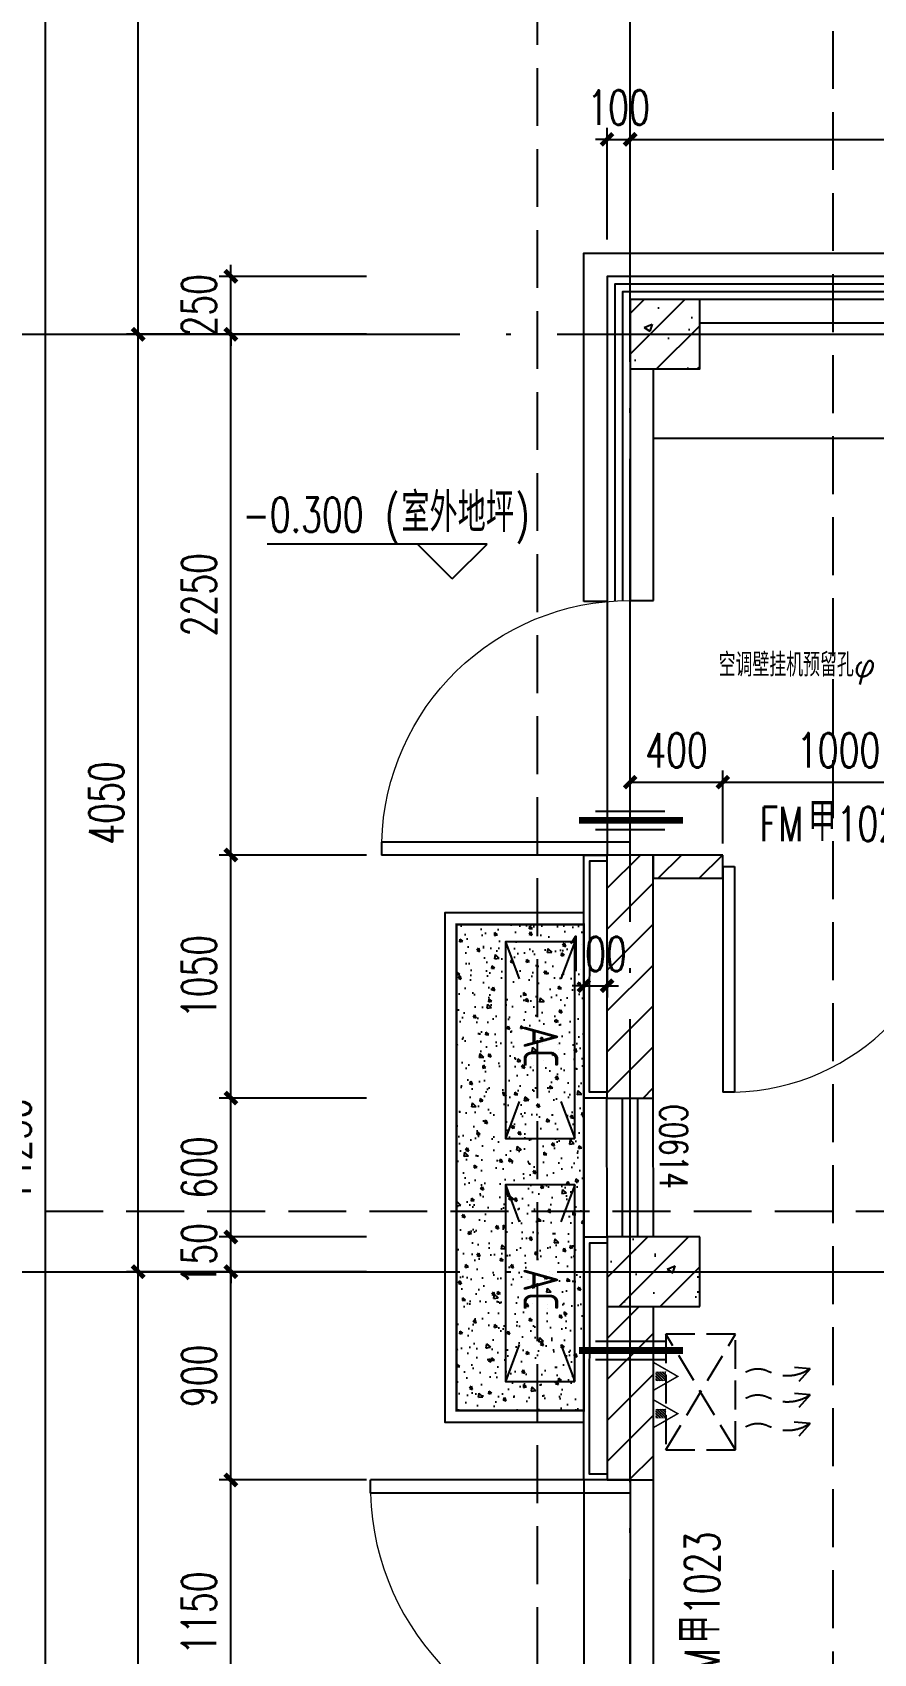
# Model space of a CAD drawing. Extents: x -1313754 to 847533, y 489853 to 941203.
# Drawn here: x -115035 to -111404, y 714020 to 721024 of the extents above; entities that cross this region are included whole.
import ezdxf

# ---------------------------------------------------------------- set-up
doc = ezdxf.new("R2010")
doc.units = 0
doc.header["$LTSCALE"] = 1000
doc.header["$MEASUREMENT"] = 0
for name, pattern in [('124-SF$0$DASH', [0.35, 0.25, -0.1]), ('DASH', [0.35, 0.25, -0.1]), ('DOTE', [2.42, 2, -0.2, 0.02, -0.2])]:
    doc.linetypes.add(name, pattern=pattern)
doc.layers.get('Defpoints').update_dxf_attribs({"color": 210})
for name, color, linetype in [('124-SF$0$J_EQPM_SMAL(空调室内外机)', 1, 'Continuous'), ('A-AXIS-D', 1, 'Continuous'), ('A-AXIS-DOTE', 14, 'DOTE'), ('A-AXIS-DP', 126, 'Continuous'), ('A-AXIS-ELEV', 4, 'Continuous'), ('A-AXIS-SYMB', 3, 'Continuous'), ('A-CURTAIN', 134, 'Continuous'), ('A-FURN', 55, 'Continuous'), ('A-HATCH-1', 252, 'Continuous'), ('A-HRAIL', 173, 'Continuous'), ('A-LIN-V', 9, 'Continuous'), ('A-STAIR', 150, 'Continuous'), ('A-TEXT', 61, 'Continuous'), ('A-WINDOW', 140, 'Continuous'), ('A-防火门', 1, 'Continuous'), ('AS-COLN', 6, 'Continuous'), ('AS-WALL', 40, 'Continuous'), ('J_HOLE(洞)', 3, 'Continuous'), ('PUB_HATCH', 8, 'Continuous'), ('PUB_TEXT', 7, 'Continuous'), ('SB_ZF消火栓', 10, 'Continuous'), ('面积线', 11, 'Continuous')]:
    doc.layers.add(name, color=color, linetype=linetype)
doc.styles.add('124-SF$0$标准层住户$0$DIM_FONT', font='', dxfattribs={"width": 0.6})
doc.styles.add('_SIMPLEX', font='@TSSDENG', dxfattribs={"width": 0.75, "bigfont": '@TSSDCHN'})
doc.styles.add('_TCH_DIM', font='SIMPLEX', dxfattribs={"bigfont": 'GBCBIG'})
doc.styles.add('_TCH_DIM_T3', font='SIMPLEX', dxfattribs={"width": 0.705882, "bigfont": 'GBCBIG'})
doc.styles.add('_TCH_SPACE', font='SIMPLEX', dxfattribs={"height": 5, "bigfont": 'GBCBIG'})
doc.styles.add('_TCH_WINDOW', font='SIMPLEX', dxfattribs={"height": 3.5, "bigfont": 'GBCBIG'})
doc.styles.get('124-SF$0$标准层住户$0$DIM_FONT').set_extended_font_data('NSimSun')
doc.dimstyles.new('_TCH_ARCH&&50', dxfattribs={"dimtxt": 148.75, "dimasz": 50, "dimexe": 50, "dimexo": 50, "dimgap": 63.125, "dimtad": 1, "dimdec": 0, "dimzin": 0, "dimdsep": 46, "dimtxsty": '_TCH_DIM_T3', "dimblk": 'ARCHTICK', "dimcen": 0.09, "dimclrt": 7, "dimazin": 2, "dimtfac": 1, "dimtdec": 0, "dimtix": 1, "dimtmove": 2, "dimatfit": 3, "dimfxl": 0, "dimtolj": 1, "dimtzin": 0, "dimarcsym": 0})
pattern_1 = [(45, (0, 0), (-88.388348, 88.388348), []), (50, (0, 0), (358.63009, -31.37607), [37.5, -412.5]), (355, (0, 0), (-69.37567, 376.09607), [30, -330]), (100.4514, (29.9, -2.6), (289.2547, 344.71977), [31.8701, -350.57106]), (46.1842, (0, 100), (533.62052, -82.7595), [56.25, -618.75]), (96.6356, (44.47, 93.1), (467.33135, 487.05894), [47.80514, -525.8565]), (351.1842, (0, 100), (467.33097, 487.0593), [45, -495]), (21, (50, 75), (298.45353, -201.30945), [37.5, -412.5]), (326, (50, 75), (121.65767, 362.57502), [30, -330]), (71.4514, (74.87, 58.22), (420.11131, 161.26525), [31.8701, -350.57106]), (37.5, (0, 0), (6.079928, 166.446927), [0, -326, 0, -335, 0, -331.25]), (7.5, (0, 0), (131.53477, 197.205856), [0, -191, 0, -318.5, 0, -126.25]), (327.5, (-111.5, 0), (266.911218, -11.277436), [0, -125, 0, -390, 0, -517.5]), (317.5, (-161.5, 0), (291.593085, 50.05249), [0, -162.5, 0, -259, 0, -367.5])]
pattern_2 = [(45, (0, 89.76), (-88.388383, 88.388383), [])]

# ---------------------------------------------------------------- blocks, each defined once
blk = doc.blocks.new('_ArchTick')
at = {"color": 0, "linetype": 'ByBlock', "const_width": 0.4}
blk.add_lwpolyline([(-0.5, -0.5), (0.5, 0.5)], dxfattribs=at)
blk = doc.blocks.new('*D1448')
at = {"layer": 'A-AXIS-D', "color": 0, "lineweight": -2}
for p, q in [((106744.2, -89149.7), (106108.2, -89149.7)), ((106158.2, -94549.7), (106158.2, -89149.7)), ((106744.2, -94549.7), (106108.2, -94549.7))]:
    blk.add_line(p, q, dxfattribs=at)
at = {"layer": 'Defpoints', "color": 0}
for p in [(106158.2, -89149.7), (106794.2, -89149.7), (106794.2, -94549.7)]:
    blk.add_point(p, dxfattribs=at)
at = {"layer": 'A-AXIS-D', "color": 0, "lineweight": -2, "xscale": 50, "yscale": 50, "zscale": 50}
for p, rotation in [((106158.2, -89149.7), 90), ((106158.2, -94549.7), 270)]:
    blk.add_blockref('_ArchTick', p, dxfattribs=dict(at, rotation=rotation))
at = {"layer": 'A-AXIS-D', "color": 7, "insert": (106020.7, -91849.7), "char_height": 148.75, "attachment_point": 5, "rotation": 90, "style": '_TCH_DIM_T3'}
blk.add_mtext('\\A1;5400', dxfattribs=at)
blk = doc.blocks.new('*D1449')
at = {"layer": 'A-AXIS-D', "color": 0, "lineweight": -2}
for p, q in [((106744.2, -85100), (106108.2, -85100)), ((106158.2, -89149.7), (106158.2, -85100)), ((106744.2, -89149.7), (106108.2, -89149.7))]:
    blk.add_line(p, q, dxfattribs=at)
at = {"layer": 'Defpoints', "color": 0}
for p in [(106158.2, -85100), (106794.2, -85100), (106794.2, -89149.7)]:
    blk.add_point(p, dxfattribs=at)
at = {"layer": 'A-AXIS-D', "color": 0, "lineweight": -2, "xscale": 50, "yscale": 50, "zscale": 50}
for p, rotation in [((106158.2, -85100), 90), ((106158.2, -89149.7), 270)]:
    blk.add_blockref('_ArchTick', p, dxfattribs=dict(at, rotation=rotation))
at = {"layer": 'A-AXIS-D', "color": 7, "insert": (106020.7, -87124.8), "char_height": 148.75, "attachment_point": 5, "rotation": 90, "style": '_TCH_DIM_T3'}
blk.add_mtext('\\A1;4050', dxfattribs=at)
blk = doc.blocks.new('*D1450')
at = {"layer": 'A-AXIS-D', "color": 0, "lineweight": -2}
for p, q in [((106744.2, -81500), (106108.2, -81500)), ((106158.2, -85100), (106158.2, -81500)), ((106744.2, -85100), (106108.2, -85100))]:
    blk.add_line(p, q, dxfattribs=at)
at = {"layer": 'Defpoints', "color": 0}
for p in [(106158.2, -81500), (106794.2, -81500), (106794.2, -85100)]:
    blk.add_point(p, dxfattribs=at)
at = {"layer": 'A-AXIS-D', "color": 0, "lineweight": -2, "xscale": 50, "yscale": 50, "zscale": 50}
for p, rotation in [((106158.2, -81500), 90), ((106158.2, -85100), 270)]:
    blk.add_blockref('_ArchTick', p, dxfattribs=dict(at, rotation=rotation))
at = {"layer": 'A-AXIS-D', "color": 7, "insert": (106020.7, -83300), "char_height": 148.75, "attachment_point": 5, "rotation": 90, "style": '_TCH_DIM_T3'}
blk.add_mtext('\\A1;3600', dxfattribs=at)
blk = doc.blocks.new('*D1455')
at = {"layer": 'A-AXIS-D', "color": 0, "lineweight": -2}
for p, q in [((106744.2, -81500), (105708.2, -81500)), ((105758.2, -95749.7), (105758.2, -81500)), ((106744.2, -95749.7), (105708.2, -95749.7))]:
    blk.add_line(p, q, dxfattribs=at)
at = {"layer": 'Defpoints', "color": 0}
for p in [(105758.2, -81500), (106794.2, -81500), (106794.2, -95749.7)]:
    blk.add_point(p, dxfattribs=at)
at = {"layer": 'A-AXIS-D', "color": 0, "lineweight": -2, "xscale": 50, "yscale": 50, "zscale": 50}
for p, rotation in [((105758.2, -81500), 90), ((105758.2, -95749.7), 270)]:
    blk.add_blockref('_ArchTick', p, dxfattribs=dict(at, rotation=rotation))
at = {"layer": 'A-AXIS-D', "color": 7, "insert": (105620.7, -88624.8), "char_height": 148.75, "attachment_point": 5, "rotation": 90, "style": '_TCH_DIM_T3'}
blk.add_mtext('\\A1;14250', dxfattribs=at)
blk = doc.blocks.new('落地式室内空调机')
at = {"layer": '124-SF$0$J_EQPM_SMAL(空调室内外机)', "linetype": '124-SF$0$DASH', "ltscale": 0.5}
for p, q in [((2038876.7, 1699041.9), (2038935.3, 1699005.9)), ((2038876.7, 1699041.9), (2038883, 1698969.2)), ((2039165.3, 1698387.9), (2039224.9, 1698968)), ((2038809.1, 1698951.6), (2038867.7, 1698915.6)), ((2038809.1, 1698951.6), (2038815.4, 1698878.9)), ((2038735.1, 1698852.8), (2038793.7, 1698816.7)), ((2038735.1, 1698852.8), (2038741.4, 1698780.1)), ((2038925.2, 1698567.7), (2039465, 1698788.2))]:
    blk.add_line(p, q, dxfattribs=at)
for points in [[(2038876.7, 1699041.9, 0.271625), (2039010.5, 1698925.8, -0.270768), (2039090.4, 1698864.6, -2.019514)], [(2038809.1, 1698951.6, 0.271625), (2038942.9, 1698835.5, -0.270768), (2039022.7, 1698774.3, -2.019513)], [(2038735.1, 1698852.8, 0.271625), (2038868.9, 1698736.7, -0.270768), (2038948.8, 1698675.5, -2.019511)]]:
    blk.add_lwpolyline(points, format="xyb", dxfattribs=at)
blk.add_lwpolyline([(2039224.9, 1698968), (2039465, 1698788.2), (2039165.3, 1698387.9), (2038925.2, 1698567.7)], close=True, dxfattribs=at)
at = {"style": '124-SF$0$标准层住户$0$DIM_FONT', "text_generation_flag": 4, "width": 0.8, "flags": 9}
for tag in ['XSIZE', 'YSIZE']:
    blk.add_attdef(tag, (2039464.7, 1698787.8), '', height=0.5, rotation=143.17644, dxfattribs=at)
blk = doc.blocks.new('空调留洞')
at = {"layer": 'J_HOLE(洞)', "color": 3, "ltscale": 0.6}
for p, q in [((343778.1, 111937), (344078.1, 111937)), ((343778.1, 111857), (344078.1, 111857))]:
    blk.add_line(p, q, dxfattribs=at)
at = {"layer": 'J_HOLE(洞)', "color": 3, "linetype": 'DASH', "ltscale": 0.6, "const_width": 30}
blk.add_lwpolyline([(343706.7, 111897), (344156.7, 111897)], dxfattribs=at)
blk = doc.blocks.new('34343')
at = {"layer": 'A-HRAIL', "rotation": 90}
blk.add_blockref('空调留洞', (427516, 51595.8), dxfattribs=at)
blk = doc.blocks.new('*D2589')
at = {"layer": 'A-AXIS-DP', "color": 0, "lineweight": -2}
for p, q in [((-113592.2, 613020.3), (-114228.2, 613020.3)), ((-114178.2, 611870.3), (-114178.2, 613020.3)), ((-113592.2, 611870.3), (-114228.2, 611870.3))]:
    blk.add_line(p, q, dxfattribs=at)
at = {"layer": 'Defpoints', "color": 0, "ltscale": 500}
for p in [(-114178.2, 613020.3), (-113542.2, 613020.3), (-113542.2, 611870.3)]:
    blk.add_point(p, dxfattribs=at)
at = {"layer": 'A-AXIS-DP', "color": 0, "lineweight": -2, "ltscale": 500, "xscale": 50, "yscale": 50, "zscale": 50}
for p, rotation in [((-114178.2, 613020.3), 90), ((-114178.2, 611870.3), 270)]:
    blk.add_blockref('_ArchTick', p, dxfattribs=dict(at, rotation=rotation))
at = {"layer": 'A-AXIS-DP', "color": 7, "ltscale": 500, "insert": (-114315.7, 612445.3), "char_height": 148.75, "attachment_point": 5, "rotation": 90, "style": '_TCH_DIM_T3'}
blk.add_mtext('\\A1;1150', dxfattribs=at)
blk = doc.blocks.new('*D2590')
at = {"layer": 'A-AXIS-DP', "color": 0, "lineweight": -2}
for p, q in [((-113592.2, 613920.3), (-114228.2, 613920.3)), ((-114178.2, 613020.3), (-114178.2, 613920.3)), ((-113592.2, 613020.3), (-114228.2, 613020.3))]:
    blk.add_line(p, q, dxfattribs=at)
at = {"layer": 'Defpoints', "color": 0, "ltscale": 500}
for p in [(-114178.2, 613920.3), (-113542.2, 613920.3), (-113542.2, 613020.3)]:
    blk.add_point(p, dxfattribs=at)
at = {"layer": 'A-AXIS-DP', "color": 0, "lineweight": -2, "ltscale": 500, "xscale": 50, "yscale": 50, "zscale": 50}
for p, rotation in [((-114178.2, 613920.3), 90), ((-114178.2, 613020.3), 270)]:
    blk.add_blockref('_ArchTick', p, dxfattribs=dict(at, rotation=rotation))
at = {"layer": 'A-AXIS-DP', "color": 7, "ltscale": 500, "insert": (-114315.7, 613470.3), "char_height": 148.75, "attachment_point": 5, "rotation": 90, "style": '_TCH_DIM_T3'}
blk.add_mtext('\\A1;900', dxfattribs=at)
blk = doc.blocks.new('*D2591')
at = {"layer": 'A-AXIS-DP', "color": 0, "lineweight": -2}
for p, q in [((-114178.2, 614070.3), (-114178.2, 614120.3)), ((-113592.2, 614070.3), (-114228.2, 614070.3)), ((-114178.2, 613920.3), (-114178.2, 614070.3)), ((-113592.2, 613920.3), (-114228.2, 613920.3)), ((-114178.2, 613920.3), (-114178.2, 613870.3))]:
    blk.add_line(p, q, dxfattribs=at)
at = {"layer": 'Defpoints', "color": 0, "ltscale": 500}
for p in [(-114178.2, 614070.3), (-113542.2, 614070.3), (-113542.2, 613920.3)]:
    blk.add_point(p, dxfattribs=at)
at = {"layer": 'A-AXIS-DP', "color": 0, "lineweight": -2, "ltscale": 500, "xscale": 50, "yscale": 50, "zscale": 50}
for p, rotation in [((-114178.2, 614070.3), 270), ((-114178.2, 613920.3), 90)]:
    blk.add_blockref('_ArchTick', p, dxfattribs=dict(at, rotation=rotation))
at = {"layer": 'A-AXIS-DP', "color": 7, "ltscale": 500, "insert": (-114315.7, 613995.3), "char_height": 148.75, "attachment_point": 5, "rotation": 90, "style": '_TCH_DIM_T3'}
blk.add_mtext('\\A1;150', dxfattribs=at)
blk = doc.blocks.new('*D2592')
at = {"layer": 'A-AXIS-DP', "color": 0, "lineweight": -2}
for p, q in [((-113592.2, 614670.3), (-114228.2, 614670.3)), ((-114178.2, 614070.3), (-114178.2, 614670.3)), ((-113592.2, 614070.3), (-114228.2, 614070.3))]:
    blk.add_line(p, q, dxfattribs=at)
at = {"layer": 'Defpoints', "color": 0, "ltscale": 500}
for p in [(-114178.2, 614670.3), (-113542.2, 614670.3), (-113542.2, 614070.3)]:
    blk.add_point(p, dxfattribs=at)
at = {"layer": 'A-AXIS-DP', "color": 0, "lineweight": -2, "ltscale": 500, "xscale": 50, "yscale": 50, "zscale": 50}
for p, rotation in [((-114178.2, 614670.3), 90), ((-114178.2, 614070.3), 270)]:
    blk.add_blockref('_ArchTick', p, dxfattribs=dict(at, rotation=rotation))
at = {"layer": 'A-AXIS-DP', "color": 7, "ltscale": 500, "insert": (-114315.7, 614370.3), "char_height": 148.75, "attachment_point": 5, "rotation": 90, "style": '_TCH_DIM_T3'}
blk.add_mtext('\\A1;600', dxfattribs=at)
blk = doc.blocks.new('*D2593')
at = {"layer": 'A-AXIS-DP', "color": 0, "lineweight": -2}
for p, q in [((-113592.2, 615720.3), (-114228.2, 615720.3)), ((-114178.2, 614670.3), (-114178.2, 615720.3)), ((-113592.2, 614670.3), (-114228.2, 614670.3))]:
    blk.add_line(p, q, dxfattribs=at)
at = {"layer": 'Defpoints', "color": 0, "ltscale": 500}
for p in [(-114178.2, 615720.3), (-113542.2, 615720.3), (-113542.2, 614670.3)]:
    blk.add_point(p, dxfattribs=at)
at = {"layer": 'A-AXIS-DP', "color": 0, "lineweight": -2, "ltscale": 500, "xscale": 50, "yscale": 50, "zscale": 50}
for p, rotation in [((-114178.2, 615720.3), 90), ((-114178.2, 614670.3), 270)]:
    blk.add_blockref('_ArchTick', p, dxfattribs=dict(at, rotation=rotation))
at = {"layer": 'A-AXIS-DP', "color": 7, "ltscale": 500, "insert": (-114315.7, 615195.3), "char_height": 148.75, "attachment_point": 5, "rotation": 90, "style": '_TCH_DIM_T3'}
blk.add_mtext('\\A1;1050', dxfattribs=at)
blk = doc.blocks.new('*D2594')
at = {"layer": 'A-AXIS-DP', "color": 0, "lineweight": -2}
for p, q in [((-113592.2, 617970), (-114228.2, 617970)), ((-114178.2, 615720.3), (-114178.2, 617970)), ((-113592.2, 615720.3), (-114228.2, 615720.3))]:
    blk.add_line(p, q, dxfattribs=at)
at = {"layer": 'Defpoints', "color": 0, "ltscale": 500}
for p in [(-114178.2, 617970), (-113542.2, 617970), (-113542.2, 615720.3)]:
    blk.add_point(p, dxfattribs=at)
at = {"layer": 'A-AXIS-DP', "color": 0, "lineweight": -2, "ltscale": 500, "xscale": 50, "yscale": 50, "zscale": 50}
for p, rotation in [((-114178.2, 617970), 90), ((-114178.2, 615720.3), 270)]:
    blk.add_blockref('_ArchTick', p, dxfattribs=dict(at, rotation=rotation))
at = {"layer": 'A-AXIS-DP', "color": 7, "ltscale": 500, "insert": (-114315.7, 616845.2), "char_height": 148.75, "attachment_point": 5, "rotation": 90, "style": '_TCH_DIM_T3'}
blk.add_mtext('\\A1;2250', dxfattribs=at)
blk = doc.blocks.new('*D2595')
at = {"layer": 'A-AXIS-DP', "color": 0, "lineweight": -2}
for p, q in [((-114178.2, 618220.3), (-114178.2, 618270.3)), ((-113592.2, 618220.3), (-114228.2, 618220.3)), ((-114178.2, 617970), (-114178.2, 618220.3)), ((-113592.2, 617970), (-114228.2, 617970)), ((-114178.2, 617970), (-114178.2, 617920))]:
    blk.add_line(p, q, dxfattribs=at)
at = {"layer": 'Defpoints', "color": 0, "ltscale": 500}
for p in [(-114178.2, 618220.3), (-113542.2, 618220.3), (-113542.2, 617970)]:
    blk.add_point(p, dxfattribs=at)
at = {"layer": 'A-AXIS-DP', "color": 0, "lineweight": -2, "ltscale": 500, "xscale": 50, "yscale": 50, "zscale": 50}
for p, rotation in [((-114178.2, 618220.3), 270), ((-114178.2, 617970), 90)]:
    blk.add_blockref('_ArchTick', p, dxfattribs=dict(at, rotation=rotation))
at = {"layer": 'A-AXIS-DP', "color": 7, "ltscale": 500, "insert": (-114315.7, 618095.2), "char_height": 148.75, "attachment_point": 5, "rotation": 90, "style": '_TCH_DIM_T3'}
blk.add_mtext('\\A1;250', dxfattribs=at)
blk = doc.blocks.new('*D2598')
at = {"layer": 'A-AXIS-DP', "color": 0, "lineweight": -2}
for p, q in [((-112454.2, 618380.3), (-112454.2, 618862.3)), ((-112454.2, 618812.3), (-107954.2, 618812.3)), ((-107954.2, 618380.3), (-107954.2, 618862.3))]:
    blk.add_line(p, q, dxfattribs=at)
at = {"layer": 'Defpoints', "color": 0, "ltscale": 500}
for p in [(-107954.2, 618812.3), (-112454.2, 618330.3), (-107954.2, 618330.3)]:
    blk.add_point(p, dxfattribs=at)
at = {"layer": 'A-AXIS-DP', "color": 0, "lineweight": -2, "ltscale": 500, "xscale": 50, "yscale": 50, "zscale": 50, "rotation": 180}
blk.add_blockref('_ArchTick', (-112454.2, 618812.3), dxfattribs=at)
at = {"layer": 'A-AXIS-DP', "color": 0, "lineweight": -2, "ltscale": 500, "xscale": 50, "yscale": 50, "zscale": 50}
blk.add_blockref('_ArchTick', (-107954.2, 618812.3), dxfattribs=at)
at = {"layer": 'A-AXIS-DP', "color": 7, "ltscale": 500, "insert": (-110204.2, 618949.8), "char_height": 148.75, "attachment_point": 5, "style": '_TCH_DIM_T3'}
blk.add_mtext('\\A1;4500', dxfattribs=at)
blk = doc.blocks.new('*D2599')
at = {"layer": 'A-AXIS-DP', "color": 0, "lineweight": -2}
for p, q in [((-112554.2, 618812.3), (-112604.2, 618812.3)), ((-112554.2, 618380.3), (-112554.2, 618862.3)), ((-112554.2, 618812.3), (-112454.2, 618812.3)), ((-112454.2, 618380.3), (-112454.2, 618862.3)), ((-112454.2, 618812.3), (-112404.2, 618812.3))]:
    blk.add_line(p, q, dxfattribs=at)
at = {"layer": 'Defpoints', "color": 0, "ltscale": 500}
for p in [(-112454.2, 618812.3), (-112554.2, 618330.3), (-112454.2, 618330.3)]:
    blk.add_point(p, dxfattribs=at)
at = {"layer": 'A-AXIS-DP', "color": 0, "lineweight": -2, "ltscale": 500, "xscale": 50, "yscale": 50, "zscale": 50}
blk.add_blockref('_ArchTick', (-112554.2, 618812.3), dxfattribs=at)
at = {"layer": 'A-AXIS-DP', "color": 0, "lineweight": -2, "ltscale": 500, "xscale": 50, "yscale": 50, "zscale": 50, "rotation": 180}
blk.add_blockref('_ArchTick', (-112454.2, 618812.3), dxfattribs=at)
at = {"layer": 'A-AXIS-DP', "color": 7, "ltscale": 500, "insert": (-112504.2, 618949.8), "char_height": 148.75, "attachment_point": 5, "style": '_TCH_DIM_T3'}
blk.add_mtext('\\A1;100', dxfattribs=at)
blk = doc.blocks.new('$DorLib2D$00000001')
for p, q in [((0.45, 0.975), (0.5, 0.975)), ((0.45, 0), (0.45, 0.975)), ((0.5, 0), (0.5, 0.975)), ((0.5, 0), (0.45, 0))]:
    blk.add_line(p, q)
at = {"lineweight": 13}
blk.add_arc((0.475, 0), 0.975, 91.46928, 180, dxfattribs=at)
blk = doc.blocks.new('*D2622')
at = {"layer": 'A-AXIS-DP', "color": 0, "lineweight": -2}
for p, q in [((-112654.1, 615297.1), (-112654.1, 615105.4)), ((-112554.1, 615297.1), (-112554.1, 615105.4)), ((-112654.1, 615155.4), (-112704.1, 615155.4)), ((-112654.1, 615155.4), (-112554.1, 615155.4)), ((-112554.1, 615155.4), (-112504.1, 615155.4))]:
    blk.add_line(p, q, dxfattribs=at)
at = {"layer": 'Defpoints', "color": 0, "ltscale": 500}
for p in [(-112654.1, 615347.1), (-112554.1, 615347.1), (-112554.1, 615155.4)]:
    blk.add_point(p, dxfattribs=at)
at = {"layer": 'A-AXIS-DP', "color": 0, "lineweight": -2, "ltscale": 500, "xscale": 50, "yscale": 50, "zscale": 50}
blk.add_blockref('_ArchTick', (-112654.1, 615155.4), dxfattribs=at)
at = {"layer": 'A-AXIS-DP', "color": 0, "lineweight": -2, "ltscale": 500, "xscale": 50, "yscale": 50, "zscale": 50, "rotation": 180}
blk.add_blockref('_ArchTick', (-112554.1, 615155.4), dxfattribs=at)
at = {"layer": 'A-AXIS-DP', "color": 7, "ltscale": 500, "insert": (-112604.1, 615292.9), "char_height": 148.75, "attachment_point": 5, "style": '_TCH_DIM_T3'}
blk.add_mtext('\\A1;100', dxfattribs=at)
blk = doc.blocks.new('A$C45D56988')
at = {"layer": 'SB_ZF消火栓', "linetype": 'Continuous'}
h = blk.add_hatch(dxfattribs=at)
h.set_pattern_fill('ANSI31', color=256, scale=129.330432, angle=270, style=0)
h.set_pattern_definition([(45, (-18467.836, -6006.072), (11.431303, -11.431303), [])])
h.paths.add_polyline_path([(170, 29), (170, 113), (95, 113), (95, 29)])
h = blk.add_hatch(dxfattribs=at)
h.set_pattern_fill('ANSI31', color=256, scale=129.330432, angle=270, style=0)
h.set_pattern_definition([(45, (-18145.295, -6006.072), (11.431303, -11.431303), [])])
h.paths.add_polyline_path([(492, 29), (492, 113), (418, 113), (418, 29)])
for points, const_width in [([(254, 6), (133, 217), (11, 6), (254, 6), (133, 217)], 12.9), ([(576, 6), (455, 217), (334, 6), (576, 6), (455, 217)], 12.9), ([(170, 29), (170, 113), (95, 113), (95, 29), (170, 29)], 7.76), ([(492, 29), (492, 113), (418, 113), (418, 29), (492, 29)], 7.76)]:
    blk.add_lwpolyline(points, dxfattribs=dict(at, const_width=const_width))
blk = doc.blocks.new('234243242332')
at = {"layer": 'SB_ZF消火栓', "xscale": 0.5, "yscale": 0.5, "zscale": 0.5, "rotation": 270}
blk.add_blockref('A$C45D56988', (-112357.4, 715284.3), dxfattribs=at)
blk = doc.blocks.new('*D221')
at = {"layer": 'A-AXIS-DP', "color": 0, "lineweight": -2}
for p, q in [((-112454.2, 717520.3), (-112454.2, 717835.2)), ((-112454.2, 717785.2), (-112054.2, 717785.2)), ((-112054.2, 717520.3), (-112054.2, 717835.2))]:
    blk.add_line(p, q, dxfattribs=at)
at = {"layer": 'Defpoints', "color": 0}
for p in [(-112054.2, 717785.2), (-112454.2, 717470.3), (-112054.2, 717470.3)]:
    blk.add_point(p, dxfattribs=at)
at = {"layer": 'A-AXIS-DP', "color": 0, "lineweight": -2, "xscale": 50, "yscale": 50, "zscale": 50, "rotation": 180}
blk.add_blockref('_ArchTick', (-112454.2, 717785.2), dxfattribs=at)
at = {"layer": 'A-AXIS-DP', "color": 0, "lineweight": -2, "xscale": 50, "yscale": 50, "zscale": 50}
blk.add_blockref('_ArchTick', (-112054.2, 717785.2), dxfattribs=at)
at = {"layer": 'A-AXIS-DP', "color": 7, "insert": (-112254.2, 717922.7), "char_height": 148.75, "attachment_point": 5, "style": '_TCH_DIM_T3'}
blk.add_mtext('\\A1;400', dxfattribs=at)
blk = doc.blocks.new('*D222')
at = {"layer": 'A-AXIS-DP', "color": 0, "lineweight": -2}
for p, q in [((-112054.2, 717520.3), (-112054.2, 717835.2)), ((-112054.2, 717785.2), (-111054.2, 717785.2)), ((-111054.2, 717520.3), (-111054.2, 717835.2))]:
    blk.add_line(p, q, dxfattribs=at)
at = {"layer": 'Defpoints', "color": 0}
for p in [(-111054.2, 717785.2), (-112054.2, 717470.3), (-111054.2, 717470.3)]:
    blk.add_point(p, dxfattribs=at)
at = {"layer": 'A-AXIS-DP', "color": 0, "lineweight": -2, "xscale": 50, "yscale": 50, "zscale": 50, "rotation": 180}
blk.add_blockref('_ArchTick', (-112054.2, 717785.2), dxfattribs=at)
at = {"layer": 'A-AXIS-DP', "color": 0, "lineweight": -2, "xscale": 50, "yscale": 50, "zscale": 50}
blk.add_blockref('_ArchTick', (-111054.2, 717785.2), dxfattribs=at)
at = {"layer": 'A-AXIS-DP', "color": 7, "insert": (-111554.2, 717922.7), "char_height": 148.75, "attachment_point": 5, "style": '_TCH_DIM_T3'}
blk.add_mtext('\\A1;1000', dxfattribs=at)
blk = doc.blocks.new('A$C7D3D459C')
at = {"layer": 'A-HATCH-1'}
h = blk.add_hatch(dxfattribs=at)
h.set_pattern_fill('混凝土', color=252, scale=20, style=0)
h.set_pattern_definition([(50, (715745.34, 117713.04), (143.452037, -12.550427), [15, -165]), (355, (715745.34, 117713.04), (-27.750267, 150.438427), [12, -132]), (100.4514, (715757.3, 117711.99), (115.701876, 137.887908), [12.748038, -140.228422]), (46.1842, (715745.34, 117753.04), (213.44821, -33.103803), [22.5, -247.5]), (96.6356, (715763.13, 117750.28), (186.93254, 194.823574), [19.12206, -210.3426]), (351.1842, (715745.34, 117753.04), (186.93239, 194.82372), [18, -198]), (21, (715765.34, 117743.04), (119.38141, -80.523778), [15, -165]), (326, (715765.34, 117743.04), (48.663066, 145.03001), [12, -132]), (71.4514, (715775.29, 117736.33), (168.044526, 64.5061), [12.748038, -140.228422]), (37.5, (715745.34, 117713.036), (2.431971, 66.5787708), [0, -130.4, 0, -134, 0, -132.5]), (7.5, (715745.34, 117713.036), (52.6139075, 78.8823424), [0, -76.4, 0, -127.4, 0, -50.5]), (327.5, (715700.74, 117713.036), (106.7644872, -4.5109743), [0, -50, 0, -156, 0, -207]), (317.5, (715680.74, 117713.04), (116.637234, 20.020996), [0, -65, 0, -103.6, 0, -147])])
h.paths.add_polyline_path([(1925, -211.1), (1925, 338.9), (-175, 339), (-175, -211)])
at = {"layer": 'A-FURN'}
for p, q in [((-100, 300), (60, 240)), ((590, 240), (750, 300)), ((950, 300), (1110, 240)), ((1640, 240), (1800, 300)), ((-100, 0), (60, 60)), ((590, 60), (750, 0)), ((950, 0), (1110, 60)), ((1640, 60), (1800, 0))]:
    blk.add_line(p, q, dxfattribs=at)
for points in [[(750, 300), (-100, 300), (-100, 0), (750, 0)], [(1800, 300), (950, 300), (950, 0), (1800, 0)]]:
    blk.add_lwpolyline(points, close=True, dxfattribs=at)
at = {"layer": 'A-LIN-V', "ltscale": 500}
blk.add_lwpolyline([(1975, 339), (1925, 339), (1925, -211), (-175, -211), (-175, 339), (-225, 339), (-225, -261), (1975, -261)], close=True, dxfattribs=at)
at = {"layer": 'A-STAIR', "const_width": 10}
blk.add_lwpolyline([(-175, 339), (-175, -211), (1925, -211), (1925, 339)], close=True, dxfattribs=at)
at = {"layer": 'A-FURN', "style": '_SIMPLEX', "width": 0.8}
for p in [(258.6, 78.1), (1308.6, 78.1)]:
    blk.add_text('AC', height=150, dxfattribs=at).set_placement(p)
blk = doc.blocks.new('dote')
at = {"layer": 'A-AXIS-DOTE'}
for p, q in [((108282.2, -97318.5), (108282.2, -80060.8)), ((105547.2, -85100), (114434.2, -85100)), ((105547.2, -89149.7), (114434.2, -89149.7))]:
    blk.add_line(p, q, dxfattribs=at)
at = {"layer": 'A-AXIS-D'}
for p1, p2, distance, picture, middle in [((106794.2, -95749.7), (106794.2, -81500), 1036, '*D1455', (105620.7, -88624.8)), ((106794.2, -85100), (106794.2, -81500), 636, '*D1450', (106020.7, -83300)), ((106794.2, -89149.7), (106794.2, -85100), 636, '*D1449', (106020.7, -87124.8)), ((106794.2, -94549.7), (106794.2, -89149.7), 636, '*D1448', (106020.7, -91849.7))]:
    dim = blk.add_aligned_dim(p1=p1, p2=p2, distance=distance, dimstyle='_TCH_ARCH&&50', dxfattribs=at)
    dim.commit()
    dim.dimension.update_dxf_attribs({"geometry": picture, "text_midpoint": middle})
blk = doc.blocks.new('42342343')
at = {"layer": 'PUB_HATCH'}
h = blk.add_hatch(dxfattribs=at)
h.set_pattern_fill('钢筋混凝土', color=256, scale=50, style=0)
h.set_pattern_definition(pattern_1)
h.paths.add_polyline_path([(-112454.2, 618120.3), (-112454.2, 617820.3), (-112154.2, 617820.3), (-112154.2, 618120.3)])
h = blk.add_hatch(dxfattribs=at)
h.set_pattern_fill('普通砖', color=256, scale=50, style=0)
h.set_pattern_definition(pattern_2)
h.paths.add_polyline_path([(-112554.4, 615720.3), (-112554.3, 614670.3), (-112354.3, 614670.4), (-112354.4, 615720.4)])
h = blk.add_hatch(dxfattribs=at)
h.set_pattern_fill('普通砖', color=256, scale=50, style=0)
h.set_pattern_definition(pattern_2)
h.paths.add_polyline_path([(-112554.2, 613970.3), (-112554.2, 614070.3), (-112554.2, 614070.3)])
h = blk.add_hatch(dxfattribs=at)
h.set_pattern_fill('钢筋混凝土', color=256, scale=50, style=0)
h.set_pattern_definition(pattern_1)
h.paths.add_polyline_path([(-112554.2, 614070.3), (-112554.2, 613770.3), (-112154.2, 613770.3), (-112154.2, 614070.3)])
h = blk.add_hatch(dxfattribs=at)
h.set_pattern_fill('普通砖', color=256, scale=50, style=0)
h.set_pattern_definition(pattern_2)
h.paths.add_polyline_path([(-112454.3, 614070.3), (-112354.2, 614070.3), (-112354.2, 614070.4)])
h = blk.add_hatch(dxfattribs=at)
h.set_pattern_fill('普通砖', color=256, scale=50, style=0)
h.set_pattern_definition(pattern_2)
h.paths.add_polyline_path([(-112354.2, 613770.3), (-112554.2, 613770.3), (-112554.2, 613020.3), (-112354.2, 613020.3)])
at = {"layer": 'A-AXIS-ELEV'}
for p, q in [((-113072.2, 617063.5), (-114021.3, 617063.5)), ((-113222.2, 616913.5), (-113372.2, 617063.5)), ((-113222.2, 616913.5), (-113072.2, 617063.5))]:
    blk.add_line(p, q, dxfattribs=at)
at = {"layer": 'A-AXIS-SYMB', "linetype": 'DASH'}
for p, q in [((-111580, 623480), (-111580, 605820)), ((-105630, 614180), (-115680, 614180))]:
    blk.add_line(p, q, dxfattribs=at)
at = {"layer": 'A-CURTAIN'}
for points in [[(-112554.2, 614670.3), (-112654.2, 614670.3), (-112653.9, 615720.3), (-112553.9, 615720.3)], [(-112554.2, 614695.3), (-112629.2, 614695.3), (-112628.9, 615695.3), (-112553.9, 615695.3)], [(-112554.2, 613020.3), (-112654.2, 613020.3), (-112654.1, 614070.3), (-112554.1, 614070.3)], [(-112554.2, 613045.3), (-112629.2, 613045.3), (-112629.1, 614045.3), (-112554.1, 614045.3)]]:
    blk.add_lwpolyline(points, dxfattribs=at)
at = {"layer": 'A-FURN'}
blk.add_lwpolyline([(-112353.9, 617520.3), (-112353.9, 617820.3), (-112154.2, 617820.3), (-112154.2, 618020.3), (-107954.2, 618020.3), (-107954.2, 617820.3), (-107754.1, 617820.3), (-107754.2, 617520.3), (-107754.2, 617520.3)], close=True, dxfattribs=at)
at = {"layer": 'A-LIN-V', "ltscale": 500}
for p, q in [((-112154.2, 618020.3), (-107954.2, 618020.3)), ((-112353.9, 616820.3), (-112353.9, 617820.3))]:
    blk.add_line(p, q, dxfattribs=at)
at = {"layer": 'A-LIN-V'}
for p, q in [((-112553.9, 616815.8), (-112653.9, 616815.8)), ((-112654.2, 614670.3), (-112654.2, 614070.3)), ((-112654.3, 613020.3), (-112654.2, 611870.3))]:
    blk.add_line(p, q, dxfattribs=at)
blk.add_lwpolyline([(-112653.9, 616815.8), (-112653.9, 618320.3), (-107454.2, 618320.3), (-107954.2, 618320.3)], dxfattribs=at)
at = {"layer": 'A-WINDOW'}
for p, q in [((-112554.2, 614070.3), (-112554.3, 614670.3)), ((-112487.5, 614070.3), (-112487.6, 614670.3)), ((-112420.9, 614070.3), (-112420.9, 614670.3)), ((-112354.2, 614070.4), (-112354.3, 614670.4))]:
    blk.add_line(p, q, dxfattribs=at)
for points in [[(-107954.2, 618220.3), (-112553.9, 618220.3), (-112553.9, 615720.3)], [(-107954.2, 618187.3), (-112520.9, 618187.3), (-112520.9, 616820.3)], [(-107954.2, 618153.3), (-112486.9, 618153.3), (-112486.9, 616820.3)], [(-107654.2, 618120.3), (-112453.9, 618120.3), (-112453.9, 616820.3)]]:
    blk.add_lwpolyline(points, dxfattribs=at)
at = {"layer": 'A-防火门'}
for p, q in [((-112454.2, 613020.3), (-112454.2, 611870.3)), ((-112354.2, 611870.3), (-112354.2, 613020.3))]:
    blk.add_line(p, q, dxfattribs=at)
at = {"layer": 'AS-COLN'}
for p, q in [((-112454.2, 618120.3), (-112454.2, 617820.3)), ((-112154.2, 618120.3), (-112454.2, 618120.3)), ((-112154.2, 617820.3), (-112154.2, 618120.3)), ((-112454.2, 617820.3), (-112154.2, 617820.3)), ((-112554.2, 614070.3), (-112554.2, 613770.3)), ((-112154.2, 614070.3), (-112554.2, 614070.3)), ((-112154.2, 613770.3), (-112154.2, 614070.3)), ((-112554.2, 613770.3), (-112154.2, 613770.3))]:
    blk.add_line(p, q, dxfattribs=at)
at = {"layer": 'AS-COLN', "ltscale": 500}
blk.add_line((-112453.9, 616820.3), (-112353.9, 616820.3), dxfattribs=at)
at = {"layer": 'AS-WALL'}
for p, q in [((-112354.4, 615720.4), (-112554.4, 615720.3)), ((-112554.4, 615720.3), (-112554.3, 614670.3)), ((-112354.3, 614670.4), (-112354.4, 615720.4)), ((-112554.3, 614670.3), (-112354.3, 614670.4)), ((-112554.2, 613770.3), (-112554.2, 613020.3)), ((-112354.2, 613020.3), (-112354.2, 613770.3)), ((-112554.2, 613020.3), (-112354.2, 613020.3))]:
    blk.add_line(p, q, dxfattribs=at)
at = {"layer": 'AS-WALL', "linetype": 'DASH'}
blk.add_lwpolyline([(-112854.2, 607320.3), (-112854.2, 621570), (-107254.2, 621570), (-107254.2, 607320.3)], close=True, dxfattribs=at)
at = {"layer": 'A-HRAIL', "rotation": 270}
for p in [(-507978.1, 931489.3), (-507978.1, 929199.3)]:
    blk.add_blockref('34343', p, dxfattribs=at)
at = {"layer": 'A-HRAIL', "xscale": -1, "rotation": 323.176439350383}
blk.add_blockref('落地式室内空调机', (502087.6, -1968563.4), dxfattribs=at)
at = {"layer": 'A-WINDOW', "xscale": -1100, "yscale": 1100, "zscale": 200, "rotation": 89.99999999999997}
blk.add_blockref('$DorLib2D$00000001', (-112454.8, 616270.3), dxfattribs=at)
at = {"layer": 'A-防火门', "xscale": 1150, "yscale": 1150, "zscale": 200, "rotation": 89.9999999342278}
blk.add_blockref('$DorLib2D$00000001', (-112454.2, 612445.3), dxfattribs=at)
at = {"layer": 'A-TEXT', "style": '_TCH_SPACE', "width": 0.7}
blk.add_text('C0614', height=120.57, rotation=270, dxfattribs=at).set_placement((-112326.7, 614643.2))
at = {"layer": 'A-防火门', "style": '_TCH_WINDOW', "width": 0.705882}
for s, p in [('1023', (-112069.2, 612436.8)), ('FM', (-112069.2, 612103.9))]:
    blk.add_text(s, height=148.75, rotation=90, dxfattribs=at).set_placement(p)
at = {"layer": 'A-防火门', "style": '_TCH_WINDOW'}
blk.add_text('甲', height=168.8, rotation=90, dxfattribs=at).set_placement((-112069.2, 612313.9))
at = {"layer": 'PUB_TEXT', "style": '_TCH_DIM', "width": 0.705882}
for s, height, p in [('-0.300', 148.75, (-114127, 617116)), ('(', 148.8, (-113512, 617116)), (')', 148.8, (-112950.5, 617116))]:
    blk.add_text(s, height=height, dxfattribs=at).set_placement(p)
at = {"layer": 'PUB_TEXT', "style": '_TCH_DIM'}
for s, height, p in [('室外地坪', 168.79, (-113442, 617116)), ('空调壁挂机预留孔φ', 101.28, (-112072.2, 616491.5))]:
    blk.add_text(s, height=height, dxfattribs=at).set_placement(p)
at = {"layer": 'A-AXIS-DP'}
for p1, p2, distance, picture, middle in [((-112554.2, 618330.3), (-112454.2, 618330.3), 482, '*D2599', (-112504.2, 618949.8)), ((-112454.2, 618330.3), (-107954.2, 618330.3), 482, '*D2598', (-110204.2, 618949.8)), ((-113542.2, 617970), (-113542.2, 618220.3), 636, '*D2595', (-114315.7, 618095.2)), ((-113542.2, 615720.3), (-113542.2, 617970), 636, '*D2594', (-114315.7, 616845.2)), ((-113542.2, 614670.3), (-113542.2, 615720.3), 636, '*D2593', (-114315.7, 615195.3)), ((-112654.1, 615347.1), (-112554.1, 615347.1), -191.7, '*D2622', (-112604.1, 615292.9)), ((-113542.2, 614070.3), (-113542.2, 614670.3), 636, '*D2592', (-114315.7, 614370.3)), ((-113542.2, 613920.3), (-113542.2, 614070.3), 636, '*D2591', (-114315.7, 613995.3)), ((-113542.2, 613020.3), (-113542.2, 613920.3), 636, '*D2590', (-114315.7, 613470.3)), ((-113542.2, 611870.3), (-113542.2, 613020.3), 636, '*D2589', (-114315.7, 612445.3))]:
    dim = blk.add_aligned_dim(p1=p1, p2=p2, distance=distance, dimstyle='_TCH_ARCH&&50', dxfattribs=at)
    dim.commit()
    dim.dimension.update_dxf_attribs({"geometry": picture, "text_midpoint": middle})

msp = doc.modelspace()

# ---------------------------------------------------------------- hatches: boundary and pattern name
at = {"layer": 'PUB_HATCH'}
h = msp.add_hatch(dxfattribs=at)
h.set_pattern_fill('普通砖', color=256, scale=50, style=0)
h.set_pattern_definition([(45, (0, 89.76), (-88.388383, 88.388383), [])])
h.paths.add_polyline_path([(-112354.4, 717370.3), (-112054.2, 717370.3), (-112054.2, 717470.3), (-112354.4, 717470.3)])

# ---------------------------------------------------------------- linework, layer by layer
at = {"layer": 'AS-WALL'}
for p, q in [((-112054.2, 717470.3), (-112354.4, 717470.3)), ((-112354.4, 717470.3), (-112354.4, 717370.3)), ((-112054.2, 717370.3), (-112054.2, 717470.3)), ((-112354.4, 717370.3), (-112054.2, 717370.3))]:
    msp.add_line(p, q, dxfattribs=at)

# ---------------------------------------------------------------- block references
at = {"layer": 'A-LIN-V'}
msp.add_blockref('42342343', (0, 101750), dxfattribs=at)
at = {"layer": 'A-防火门', "xscale": -1000, "yscale": -1000, "zscale": 100, "rotation": 359.9999998215794}
msp.add_blockref('$DorLib2D$00000001', (-111554.2, 717420.3), dxfattribs=at)
at = {"layer": 'AS-WALL'}
msp.add_blockref('dote', (-220736.4, 804820), dxfattribs=at)
at = {"layer": 'SB_ZF消火栓', "linetype": 'Continuous'}
msp.add_blockref('234243242332', (0, 0), dxfattribs=at)
at = {"layer": '面积线', "rotation": 270}
msp.add_blockref('A$C7D3D459C', (-112993, 716995.3), dxfattribs=at)

# ---------------------------------------------------------------- texts
at = {"layer": 'A-防火门', "style": '_TCH_WINDOW'}
msp.add_text('甲', height=168.8, rotation=360, dxfattribs=at).set_placement((-111685.6, 717530.3))
at = {"layer": 'A-防火门', "style": '_TCH_WINDOW', "width": 0.705882}
for s, p in [('FM', (-111895.6, 717530.3)), ('1023', (-111562.7, 717530.3))]:
    msp.add_text(s, height=148.75, rotation=360, dxfattribs=at).set_placement(p)

# ---------------------------------------------------------------- dimensions: what is measured, and where the dimension line sits
at = {"layer": 'A-AXIS-DP'}
for p1, p2, picture, middle in [((-112454.2, 717470.3), (-112054.2, 717470.3), '*D221', (-112254.2, 717922.7)), ((-112054.2, 717470.3), (-111054.2, 717470.3), '*D222', (-111554.2, 717922.7))]:
    dim = msp.add_aligned_dim(p1=p1, p2=p2, distance=314.8, dimstyle='_TCH_ARCH&&50', dxfattribs=at)
    dim.commit()
    dim.dimension.update_dxf_attribs({"geometry": picture, "text_midpoint": middle})

doc.saveas('drawing.dxf')
